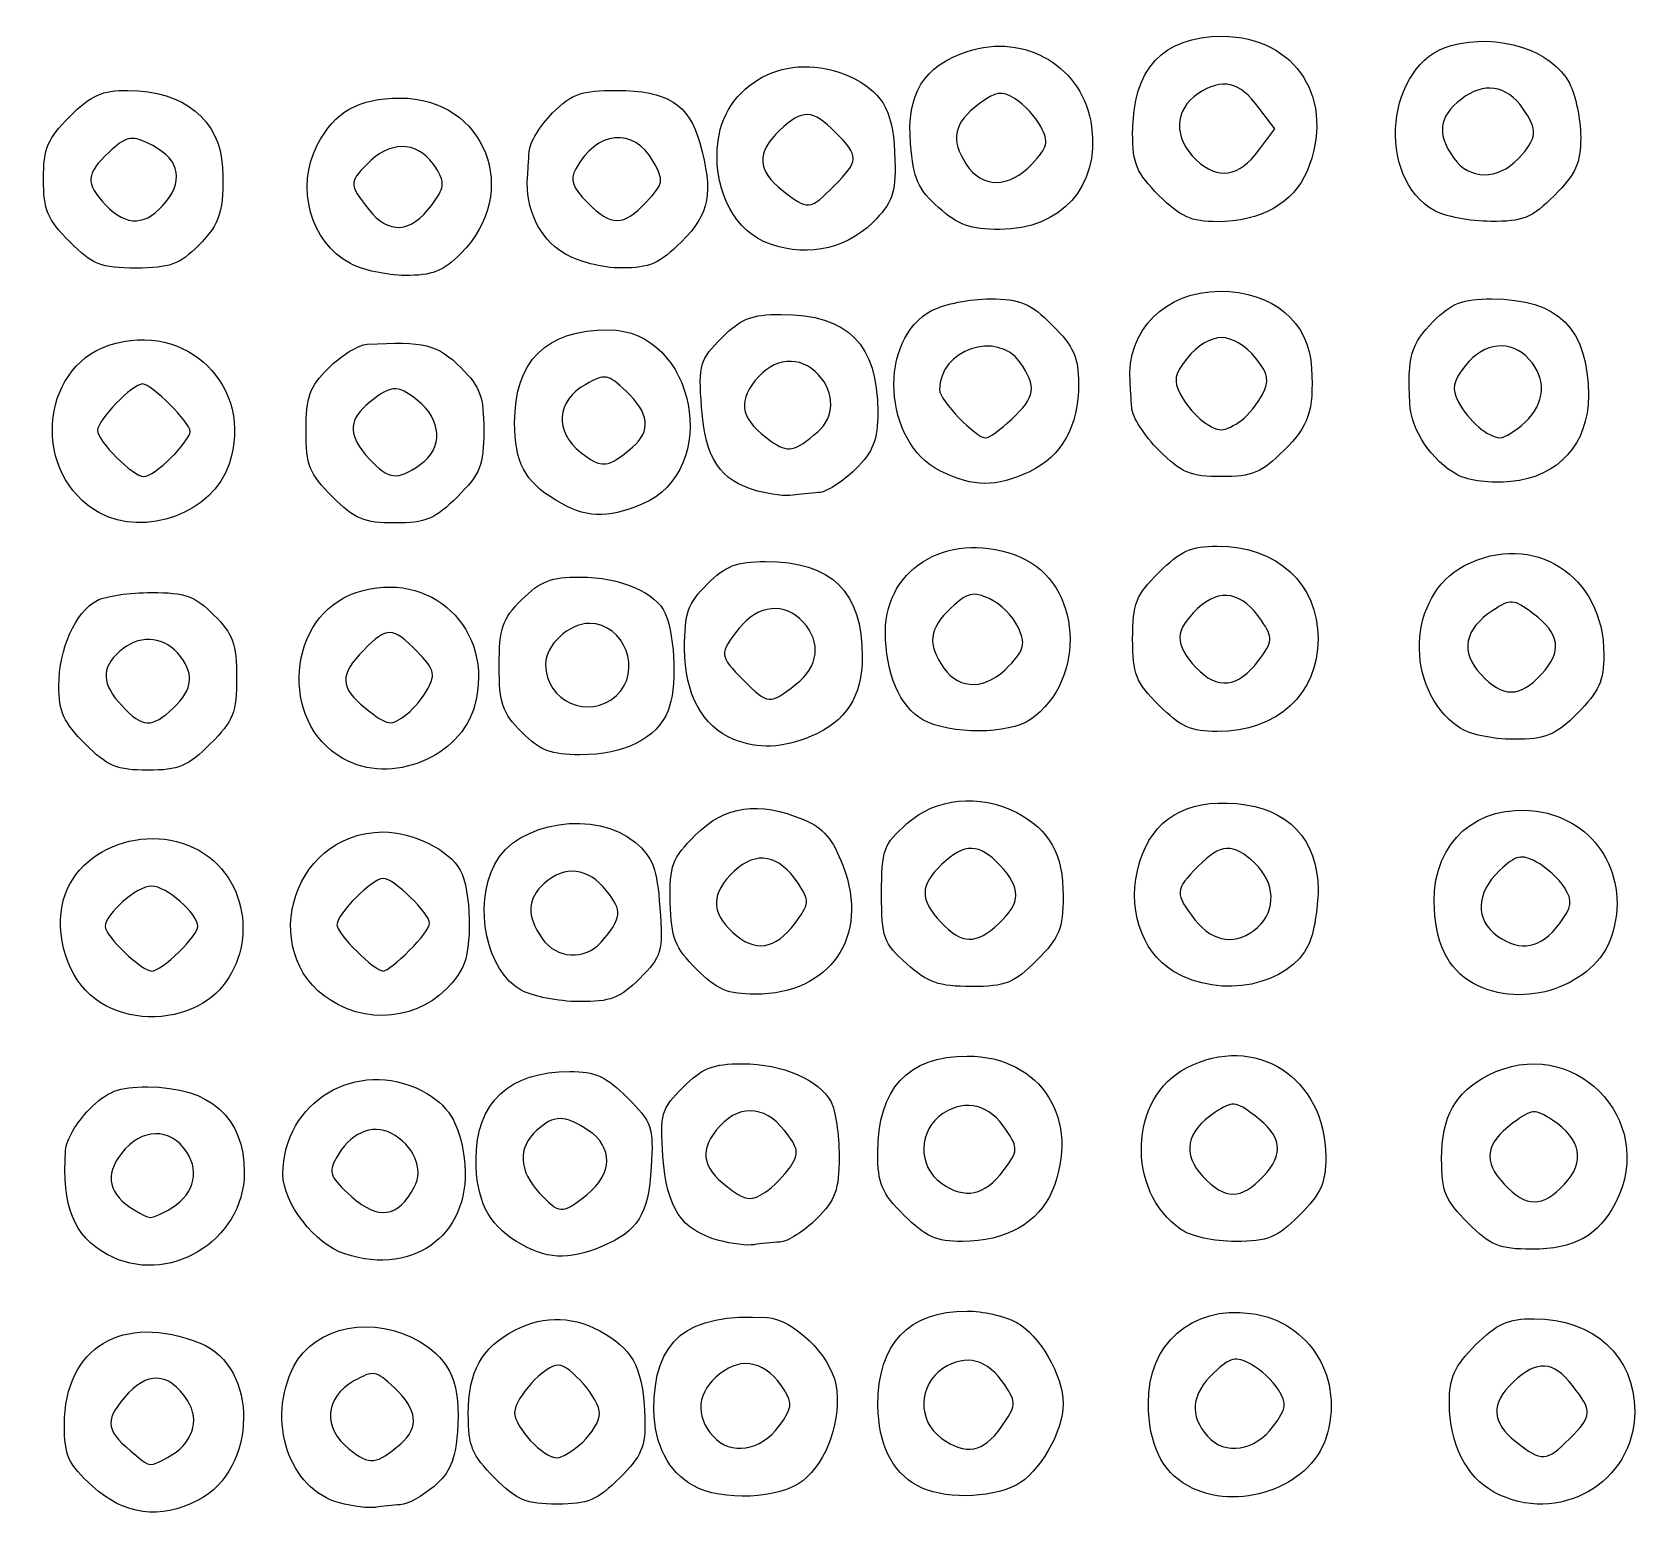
# Model space of a CAD drawing. Extents: x -1 to 2559, y 1 to 1442.
# Drawn here: x 192.9 to 470.7, y 788.1 to 1046 of the extents above; entities that cross this region are included whole.
import ezdxf

# ---------------------------------------------------------------- set-up
doc = ezdxf.new("R2010")
doc.units = 0
doc.layers.get('0').update_dxf_attribs({"linetype": 'CONTINUOUS'})
doc.layers.add('IMAGE', color=7, linetype='CONTINUOUS')

# ---------------------------------------------------------------- blocks, each defined once
blk = doc.blocks.new('wave')
at = {"layer": 'IMAGE', "color": 7}
for points in [[(-498.31, -584.28), (-495.58, -580.62), (-498.32, -576.95)], [(-449.55, -674.73), (-449.55, -674.73)], [(-497.55, -761.4), (-497.55, -761.4)], [(-445.54, -762.73), (-445.54, -762.73)]]:
    blk.add_lwpolyline(points, dxfattribs=at)
for points in [[(-498.31, -584.28), (-498.31, -584.28)], [(-453.49, -585.7), (-453.49, -585.7)], [(-537.44, -586.62), (-537.44, -586.62)], [(-571.62, -590.43), (-571.62, -590.43)], [(-686.9, -593.14), (-686.9, -593.14)], [(-641.11, -593.8), (-641.11, -593.8)], [(-604.04, -593.21), (-604.04, -593.21)], [(-553.62, -594.17), (-553.62, -594.17)], [(-515.57, -592.08), (-515.57, -592.08)], [(-467.96, -594.76), (-467.96, -594.76)], [(-703.57, -600.08), (-703.57, -600.08)], [(-583.82, -600.01), (-583.82, -600.01)], [(-618.47, -601.94), (-618.47, -601.94)], [(-655.09, -603.86), (-655.09, -603.86)], [(-574.44, -632.87), (-574.44, -632.87)], [(-540.96, -630.68), (-540.96, -630.68)], [(-501.32, -630.91), (-501.32, -630.91)], [(-452.35, -631.23), (-452.35, -631.23)], [(-606.44, -635.54), (-606.44, -635.54)], [(-515.57, -636.08), (-515.57, -636.08)], [(-686.04, -637.34), (-686.04, -637.34)], [(-643.07, -638.54), (-643.07, -638.54)], [(-553.28, -639.67), (-553.28, -639.67)], [(-463.97, -640.34), (-463.97, -640.34)], [(-658.24, -644.08), (-658.24, -644.08)], [(-584.88, -643.1), (-584.88, -643.1)], [(-698.52, -646.81), (-698.52, -646.81)], [(-619.69, -644.68), (-619.69, -644.68)], [(-541.45, -673.3), (-541.45, -673.3)], [(-498.37, -672.36), (-498.37, -672.36)], [(-578.28, -676.52), (-578.28, -676.52)], [(-685.69, -680.56), (-685.69, -680.56)], [(-609.21, -678.41), (-609.21, -678.41)], [(-515.57, -680.08), (-515.57, -680.08)], [(-645.32, -681.57), (-645.32, -681.57)], [(-556.3, -682.59), (-556.3, -682.59)], [(-625.54, -684.72), (-625.54, -684.72)], [(-588.92, -685.98), (-588.92, -685.98)], [(-463.81, -683.87), (-463.81, -683.87)], [(-700.9, -686.75), (-700.9, -686.75)], [(-656.42, -689.27), (-656.42, -689.27)], [(-578.37, -717.69), (-578.37, -717.69)], [(-543.19, -717.72), (-543.19, -717.72)], [(-498.54, -718.41), (-498.54, -718.41)], [(-446.45, -717.8), (-446.45, -717.8)], [(-611.85, -720.95), (-611.85, -720.95)], [(-684.71, -722.68), (-684.71, -722.68)], [(-644.95, -722.43), (-644.95, -722.43)], [(-559.08, -724.73), (-559.08, -724.73)], [(-595.39, -725.6), (-595.39, -725.6)], [(-513.03, -726.01), (-513.03, -726.01)], [(-625.63, -729.26), (-625.63, -729.26)], [(-461.29, -728.09), (-461.29, -728.09)], [(-698.3, -731.38), (-698.3, -731.38)], [(-657.17, -731.79), (-657.17, -731.79)], [(-579.18, -759.73), (-579.18, -759.73)], [(-542.37, -760.36), (-542.37, -760.36)], [(-644.09, -763.25), (-644.09, -763.25)], [(-614.28, -764.52), (-614.28, -764.52)], [(-686.71, -767.25), (-686.71, -767.25)], [(-559.57, -768.08), (-559.57, -768.08)], [(-462.24, -769.42), (-462.24, -769.42)], [(-511.81, -770.53), (-511.81, -770.53)], [(-697.11, -774.85), (-697.11, -774.85)], [(-656.08, -774.78), (-656.08, -774.78)], [(-626.47, -772.61), (-626.47, -772.61)], [(-591.55, -772.43), (-591.55, -772.43)], [(-581.11, -804.46), (-581.11, -804.46)], [(-542.8, -804.66), (-542.8, -804.66)], [(-495.78, -804.46), (-495.78, -804.46)], [(-646.44, -807.54), (-646.44, -807.54)], [(-615.02, -807.23), (-615.02, -807.23)], [(-444.71, -806.68), (-444.71, -806.68)], [(-686.71, -809.92), (-686.71, -809.92)], [(-630.24, -813.42), (-630.24, -813.42)], [(-699.65, -814.85), (-699.65, -814.85)], [(-595.96, -814.76), (-595.96, -814.76)], [(-557.29, -814.76), (-557.29, -814.76)], [(-510.62, -814.76), (-510.62, -814.76)], [(-457.75, -815.86), (-457.75, -815.86)], [(-657.02, -817.73), (-657.02, -817.73)]]:
    blk.add_lwpolyline(points, close=True, dxfattribs=at)
for points in [[(-548.66, -567.25), (-538.57, -563.91), (-528.56, -569.97), (-527.18, -580.25)], [(-591.66, -582.66), (-590.22, -571.97), (-578.42, -566.61), (-568.08, -571.96)], [(-520.1, -581.35), (-520.1, -570.25), (-514.9, -564.62), (-504.64, -564.62)], [(-504.64, -564.62), (-491.88, -564.62), (-484.9, -575.71), (-490, -587.9)], [(-467.96, -594.76), (-478.29, -589.03), (-476.35, -569.23), (-465.15, -566.2)], [(-465.15, -566.2), (-457.04, -564), (-447.68, -566.99), (-444.71, -572.74)], [(-558.44, -583.17), (-559.15, -574.54), (-556.19, -569.73), (-548.66, -567.25)], [(-568.08, -571.96), (-562.96, -574.61), (-561.32, -577.96), (-561.13, -586.08)], [(-498.32, -576.95), (-501.69, -572.42), (-504.59, -571.76), (-508.84, -574.54)], [(-703.57, -578.48), (-699.87, -574.78), (-698.02, -573.95), (-693.5, -573.95)], [(-693.5, -573.95), (-683.88, -573.95), (-677.59, -579.1), (-677.21, -587.28)], [(-620.21, -577.85), (-616.87, -574.51), (-615.28, -573.95), (-609.17, -573.95)], [(-609.17, -573.95), (-600.46, -573.95), (-596.68, -576.33), (-594.83, -582.99)], [(-540.37, -575.43), (-542.73, -573.95), (-543.64, -574.08), (-546.62, -576.3)], [(-508.84, -574.54), (-512.96, -577.24), (-513.09, -582.26), (-509.13, -585.95)], [(-452.73, -577.08), (-455.57, -573.03), (-459.53, -572.45), (-463.42, -575.51)], [(-444.71, -572.74), (-443.64, -574.8), (-442.77, -578.97), (-442.77, -582.02)], [(-660.78, -583.3), (-657.85, -577.64), (-653.67, -575.28), (-646.58, -575.28)], [(-646.58, -575.28), (-631.83, -575.28), (-625.47, -591.52), (-636.07, -602.12)], [(-624.27, -584.51), (-624.18, -582.99), (-622.35, -579.99), (-620.21, -577.85)], [(-571.38, -581.22), (-575.4, -577.2), (-577.06, -577.13), (-581.02, -580.85)], [(-546.62, -576.3), (-550.97, -579.54), (-551.6, -582.48), (-548.85, -586.68)], [(-535.96, -580.22), (-536.86, -578.54), (-538.84, -576.38), (-540.37, -575.43)], [(-463.42, -575.51), (-467.28, -578.54), (-467.64, -581.45), (-464.69, -585.65)], [(-453.49, -585.7), (-450.25, -582.23), (-450.13, -580.79), (-452.73, -577.08)], [(-708.1, -589.28), (-708.1, -583.93), (-707.44, -582.35), (-703.57, -578.48)], [(-602.85, -586.21), (-606.17, -580.27), (-612.69, -580.9), (-616.23, -587.52)], [(-527.18, -580.25), (-525.8, -590.55), (-532.44, -597.95), (-543.05, -597.95)], [(-537.44, -586.62), (-534.73, -583.73), (-534.53, -582.89), (-535.96, -580.22)], [(-690.2, -583), (-692.97, -581.73), (-693.96, -581.98), (-696.78, -584.63)], [(-686.9, -593.14), (-683.69, -589.07), (-684.88, -585.42), (-690.2, -583)], [(-655.09, -603.86), (-662.06, -600.08), (-664.64, -590.76), (-660.78, -583.3)], [(-640.31, -587.41), (-643.05, -582.98), (-647.67, -582.41), (-651.51, -586.02)], [(-594.83, -582.99), (-592.42, -591.65), (-593.07, -595.19), (-597.97, -600.08)], [(-583.82, -600.01), (-589.38, -597.5), (-592.67, -590.23), (-591.66, -582.66)], [(-581.02, -580.85), (-585.05, -584.64), (-584.92, -587.78), (-580.59, -591.19)], [(-571.62, -590.43), (-567.29, -586.11), (-567.27, -585.33), (-571.38, -581.22)], [(-553.62, -594.17), (-557.16, -591.02), (-557.94, -589.21), (-558.44, -583.17)], [(-515.57, -592.08), (-519.43, -588.23), (-520.1, -586.62), (-520.1, -581.35)], [(-442.77, -582.02), (-442.77, -586.53), (-443.6, -588.38), (-447.3, -592.08)], [(-696.78, -584.63), (-700.81, -588.41), (-700.91, -589.91), (-697.38, -593.7)], [(-651.51, -586.02), (-655.47, -589.74), (-655.49, -590.01), (-651.95, -594.51)], [(-624.55, -588.95), (-624.49, -588.03), (-624.36, -586.04), (-624.27, -584.51)], [(-604.04, -593.21), (-601.04, -590.02), (-600.96, -589.58), (-602.85, -586.21)], [(-561.13, -586.08), (-561, -591.85), (-561.53, -593.33), (-565, -596.79)], [(-509.13, -585.95), (-505.34, -589.48), (-501.77, -588.93), (-498.31, -584.28)], [(-464.69, -585.65), (-462.04, -589.44), (-456.99, -589.46), (-453.49, -585.7)], [(-677.21, -587.28), (-676.88, -594.63), (-677.6, -596.98), (-681.33, -600.72)], [(-641.11, -593.8), (-638.86, -590.77), (-638.76, -589.93), (-640.31, -587.41)], [(-618.47, -601.94), (-622.52, -599.47), (-624.93, -594.32), (-624.55, -588.95)], [(-616.23, -587.52), (-617.25, -589.43), (-616.81, -590.7), (-614.22, -593.29)], [(-548.85, -586.68), (-546.08, -590.9), (-541.44, -590.88), (-537.44, -586.62)], [(-490, -587.9), (-492.29, -593.39), (-498.03, -596.62), (-505.5, -596.62)], [(-703.57, -600.08), (-707.44, -596.21), (-708.1, -594.63), (-708.1, -589.28)], [(-580.59, -591.19), (-576.14, -594.69), (-575.85, -594.67), (-571.62, -590.43)], [(-697.38, -593.7), (-693.78, -597.57), (-690.23, -597.38), (-686.9, -593.14)], [(-651.95, -594.51), (-648.52, -598.87), (-644.7, -598.62), (-641.11, -593.8)], [(-614.22, -593.29), (-610.02, -597.49), (-608.04, -597.47), (-604.04, -593.21)], [(-543.05, -597.95), (-548.13, -597.95), (-550.23, -597.2), (-553.62, -594.17)], [(-505.5, -596.62), (-510.02, -596.62), (-511.87, -595.78), (-515.57, -592.08)], [(-447.3, -592.08), (-451.23, -596.01), (-452.7, -596.61), (-458.3, -596.57)], [(-565, -596.79), (-569.84, -601.63), (-577.36, -602.92), (-583.82, -600.01)], [(-458.3, -596.57), (-461.86, -596.54), (-466.2, -595.73), (-467.96, -594.76)], [(-692.13, -604.62), (-698.21, -604.62), (-699.58, -604.07), (-703.57, -600.08)], [(-597.97, -600.08), (-601.74, -603.85), (-603.48, -604.61), (-608.3, -604.61)], [(-681.33, -600.72), (-684.64, -604.02), (-686.28, -604.62), (-692.13, -604.62)], [(-636.07, -602.12), (-639.13, -605.18), (-641.05, -605.94), (-645.67, -605.9)], [(-608.3, -604.61), (-611.75, -604.61), (-615.88, -603.52), (-618.47, -601.94)], [(-645.67, -605.9), (-648.84, -605.87), (-653.08, -604.95), (-655.09, -603.86)], [(-554.69, -611.91), (-552.61, -610.83), (-548.11, -609.95), (-544.7, -609.95)], [(-544.7, -609.95), (-539.43, -609.95), (-537.83, -610.63), (-533.97, -614.48)], [(-520.55, -624.28), (-521.18, -615.38), (-514.5, -608.63), (-505.04, -608.62)], [(-505.04, -608.62), (-495.88, -608.61), (-489.58, -613.92), (-489.21, -621.95)], [(-468.21, -613.85), (-465.02, -610.66), (-463.18, -609.95), (-458.14, -609.95)], [(-458.14, -609.95), (-446.61, -609.95), (-441.44, -615.12), (-441.44, -626.66)], [(-696.79, -617.95), (-683.39, -613.53), (-671.65, -625.13), (-676.05, -638.44)], [(-591.03, -616.67), (-587.68, -613.32), (-585.9, -612.62), (-580.81, -612.62)], [(-580.81, -612.62), (-569.23, -612.62), (-564.1, -617.78), (-564.1, -629.45)], [(-553.28, -639.67), (-563.25, -634.75), (-564.17, -616.81), (-554.69, -611.91)], [(-472.27, -627.95), (-472.69, -619.95), (-472.03, -617.67), (-468.21, -613.85)], [(-626.77, -631.3), (-626.77, -620.66), (-621.34, -615.28), (-610.6, -615.28)], [(-610.6, -615.28), (-595.53, -615.28), (-590.87, -639.56), (-604.82, -645.39)], [(-594.51, -628.62), (-595.04, -621.25), (-594.81, -620.45), (-591.03, -616.67)], [(-539.51, -620.91), (-543.45, -615.3), (-553.44, -618.69), (-553.44, -625.64)], [(-533.97, -614.48), (-530.27, -618.18), (-529.44, -620.03), (-529.44, -624.55)], [(-504.77, -616.62), (-506.57, -616.62), (-509.08, -618.1), (-510.64, -620.09)], [(-498.9, -620.09), (-500.46, -618.1), (-502.97, -616.62), (-504.77, -616.62)], [(-698.52, -646.81), (-710.05, -640.41), (-708.94, -621.97), (-696.79, -617.95)], [(-658.87, -621.85), (-656.73, -619.7), (-653.73, -617.87), (-652.21, -617.78)], [(-652.21, -617.78), (-642.43, -617.19), (-640.06, -617.79), (-636, -621.85)], [(-451.64, -620.39), (-454.78, -616.92), (-459.45, -617.36), (-462.64, -621.42)], [(-662.77, -632.65), (-662.77, -626.8), (-662.18, -625.15), (-658.87, -621.85)], [(-636, -621.85), (-632.7, -625.15), (-632.1, -626.8), (-632.1, -632.65)], [(-574.31, -623.05), (-577.44, -619.59), (-582.12, -620.03), (-585.31, -624.09)], [(-540.96, -630.68), (-536.9, -626.91), (-536.62, -625.04), (-539.51, -620.91)], [(-510.64, -620.09), (-512.89, -622.95), (-513.11, -624.08), (-511.86, -626.42)], [(-497.68, -626.42), (-496.43, -624.08), (-496.65, -622.95), (-498.9, -620.09)], [(-489.21, -621.95), (-488.87, -629.45), (-489.64, -631.76), (-493.97, -636.08)], [(-462.64, -621.42), (-464.89, -624.28), (-465.11, -625.41), (-463.86, -627.76)], [(-452.35, -631.23), (-448.88, -627.99), (-448.6, -623.75), (-451.64, -620.39)], [(-691.01, -624.62), (-692.72, -624.62), (-698.77, -630.86), (-698.77, -632.62)], [(-682.77, -632.86), (-682.77, -631.28), (-689.44, -624.62), (-691.01, -624.62)], [(-643.59, -627.4), (-647.12, -624.62), (-648.22, -624.74), (-652.44, -628.36)], [(-614.51, -624.69), (-619.57, -627.52), (-619.95, -632.83), (-615.35, -636.44)], [(-607.51, -625.88), (-610.7, -622.89), (-611.14, -622.81), (-614.51, -624.69)], [(-585.31, -624.09), (-588.37, -627.98), (-587.57, -630.97), (-582.54, -634.49)], [(-574.44, -632.87), (-571.5, -630.35), (-571.45, -626.22), (-574.31, -623.05)], [(-529.44, -624.55), (-529.44, -631.93), (-532.33, -637.12), (-537.91, -639.77)], [(-520.27, -628.75), (-520.36, -627.21), (-520.49, -625.2), (-520.55, -624.28)], [(-643.07, -638.54), (-639.06, -635.73), (-639.29, -630.78), (-643.59, -627.4)], [(-606.44, -635.54), (-603.18, -632.74), (-603.53, -629.62), (-607.51, -625.88)], [(-553.44, -625.64), (-553.44, -627.44), (-547.16, -633.95), (-545.44, -633.95)], [(-511.86, -626.42), (-510.15, -629.63), (-506.78, -632.53), (-504.77, -632.53)], [(-501.32, -630.91), (-500.16, -630.01), (-498.52, -628), (-497.68, -626.42)], [(-463.86, -627.76), (-462.14, -630.98), (-458.8, -633.84), (-456.69, -633.91)], [(-441.44, -626.66), (-441.44, -634.98), (-446.56, -640.65), (-454.81, -641.47)], [(-652.44, -628.36), (-655.55, -631.03), (-655.38, -633.8), (-651.87, -637.53)], [(-584.88, -643.1), (-591.33, -641.36), (-593.87, -637.54), (-594.51, -628.62)], [(-564.1, -629.45), (-564.1, -634.35), (-564.84, -636.22), (-568, -639.39)], [(-515.57, -636.08), (-518.06, -633.59), (-520.18, -630.29), (-520.27, -628.75)], [(-463.97, -640.34), (-468.5, -637.91), (-472.03, -632.64), (-472.27, -627.95)], [(-698.77, -632.62), (-698.77, -634.5), (-692.66, -640.62), (-690.77, -640.62)], [(-686.04, -637.34), (-684.24, -635.54), (-682.77, -633.52), (-682.77, -632.86)], [(-658.24, -644.08), (-662.22, -640.09), (-662.77, -638.72), (-662.77, -632.65)], [(-632.1, -632.65), (-632.1, -638.72), (-632.65, -640.09), (-636.64, -644.08)], [(-619.69, -644.68), (-625.07, -641.4), (-626.77, -638.19), (-626.77, -631.3)], [(-582.54, -634.49), (-579.59, -636.56), (-578.47, -636.34), (-574.44, -632.87)], [(-545.44, -633.95), (-544.92, -633.95), (-542.91, -632.48), (-540.96, -630.68)], [(-504.77, -632.53), (-504.04, -632.53), (-502.48, -631.8), (-501.32, -630.91)], [(-456.69, -633.91), (-455.91, -633.93), (-453.96, -632.73), (-452.35, -631.23)], [(-615.35, -636.44), (-611.75, -639.28), (-610.66, -639.17), (-606.44, -635.54)], [(-504.77, -640.62), (-510.12, -640.62), (-511.7, -639.95), (-515.57, -636.08)], [(-493.97, -636.08), (-497.84, -639.95), (-499.42, -640.62), (-504.77, -640.62)], [(-676.05, -638.44), (-678.82, -646.86), (-690.56, -651.23), (-698.52, -646.81)], [(-690.77, -640.62), (-689.97, -640.62), (-687.84, -639.14), (-686.04, -637.34)], [(-651.87, -637.53), (-648.46, -641.17), (-647.05, -641.33), (-643.07, -638.54)], [(-568, -639.39), (-570.14, -641.53), (-572.99, -643.33), (-574.33, -643.38)], [(-537.91, -639.77), (-543.69, -642.51), (-547.56, -642.48), (-553.28, -639.67)], [(-454.81, -641.47), (-458.27, -641.81), (-462.12, -641.34), (-463.97, -640.34)], [(-647.44, -648.62), (-652.79, -648.62), (-654.37, -647.95), (-658.24, -644.08)], [(-636.64, -644.08), (-640.51, -647.95), (-642.09, -648.62), (-647.44, -648.62)], [(-578.77, -643.84), (-579.87, -644.04), (-582.62, -643.7), (-584.88, -643.1)], [(-574.33, -643.38), (-575.67, -643.44), (-577.67, -643.65), (-578.77, -643.84)], [(-604.82, -645.39), (-610.93, -647.94), (-614.63, -647.77), (-619.69, -644.68)], [(-562.77, -667.38), (-562.77, -656.02), (-551.19, -649.62), (-539.48, -654.51)], [(-462.81, -655.97), (-450.98, -649.85), (-438.77, -657.67), (-438.77, -671.35)], [(-515.57, -657.15), (-511.87, -653.45), (-510.02, -652.62), (-505.5, -652.62)], [(-505.5, -652.62), (-495.16, -652.62), (-488.1, -659.1), (-488.1, -668.62)], [(-593.54, -659.18), (-590.35, -656), (-588.51, -655.28), (-583.47, -655.28)], [(-583.47, -655.28), (-572.04, -655.28), (-566.77, -660.46), (-566.77, -671.72)], [(-539.48, -654.51), (-528.92, -658.92), (-527.87, -675.63), (-537.73, -682.53)], [(-654.12, -660.62), (-641.29, -656.39), (-630.19, -666.91), (-633.64, -680.02)], [(-625.54, -661.85), (-622.35, -658.66), (-620.51, -657.95), (-615.47, -657.95)], [(-615.47, -657.95), (-608.56, -657.95), (-602.25, -660.65), (-600.78, -664.23)], [(-520.1, -668.62), (-520.1, -662.51), (-519.56, -661.14), (-515.57, -657.15)], [(-463.81, -683.87), (-473.31, -677.22), (-472.73, -661.1), (-462.81, -655.97)], [(-698.84, -661.99), (-697.43, -661.23), (-693.19, -660.62), (-689.42, -660.62)], [(-689.42, -660.62), (-683.62, -660.62), (-681.96, -661.22), (-678.67, -664.51)], [(-656.42, -689.27), (-667.54, -683.01), (-666.06, -664.56), (-654.12, -660.62)], [(-597.44, -670.33), (-597.44, -664.09), (-596.89, -662.53), (-593.54, -659.18)], [(-544.76, -661.71), (-547.66, -660.39), (-548.59, -660.61), (-551.45, -663.29)], [(-497.86, -665.46), (-501.1, -660.52), (-505.04, -659.78), (-508.88, -663.39)], [(-705.44, -676.68), (-705.44, -670.35), (-702.58, -663.99), (-698.84, -661.99)], [(-629.44, -673.28), (-629.44, -666.73), (-628.93, -665.24), (-625.54, -661.85)], [(-576.98, -665.72), (-580.12, -662.24), (-584.78, -662.7), (-588.01, -666.8)], [(-551.45, -663.29), (-555.29, -666.9), (-555.6, -669.5), (-552.69, -673.65)], [(-539.86, -666.61), (-540.71, -664.76), (-542.91, -662.55), (-544.76, -661.71)], [(-508.88, -663.39), (-512.88, -667.14), (-512.94, -669.55), (-509.15, -673.59)], [(-457.93, -663.71), (-462.86, -666.94), (-463.6, -670.89), (-460, -674.73)], [(-451.03, -664.22), (-454.39, -661.71), (-454.82, -661.68), (-457.93, -663.71)], [(-678.67, -664.51), (-675.36, -667.82), (-674.77, -669.46), (-674.77, -675.31)], [(-643.65, -670.76), (-647.94, -666.47), (-648.73, -666.45), (-652.83, -670.56)], [(-613.87, -665.95), (-617.44, -665.95), (-621.44, -669.7), (-621.44, -673.05)], [(-609.21, -678.41), (-604.65, -674.28), (-607.76, -665.95), (-613.87, -665.95)], [(-600.78, -664.23), (-598.99, -668.59), (-598.74, -677.23), (-600.29, -681.01)], [(-578.28, -676.52), (-574.27, -673.36), (-573.77, -669.26), (-576.98, -665.72)], [(-541.45, -673.3), (-538.76, -670.43), (-538.54, -669.51), (-539.86, -666.61)], [(-498.37, -672.36), (-495.86, -668.99), (-495.83, -668.56), (-497.86, -665.46)], [(-449.55, -674.73), (-445.86, -670.81), (-446.29, -667.75), (-451.03, -664.22)], [(-684.98, -671.05), (-687.72, -668.02), (-691.8, -667.93), (-695, -670.82)], [(-588.01, -666.8), (-591.51, -671.25), (-591.49, -671.54), (-587.25, -675.77)], [(-556.3, -682.59), (-560.27, -680.43), (-562.77, -674.56), (-562.77, -667.38)], [(-515.57, -680.08), (-519.56, -676.09), (-520.1, -674.72), (-520.1, -668.62)], [(-488.1, -668.62), (-488.1, -678.13), (-495.16, -684.62), (-505.5, -684.62)], [(-695, -670.82), (-698.21, -673.73), (-698.08, -676.43), (-694.54, -680.2)], [(-685.69, -680.56), (-682.2, -677.32), (-681.98, -674.36), (-684.98, -671.05)], [(-652.83, -670.56), (-657.02, -674.74), (-656.96, -677.08), (-652.59, -680.52)], [(-641.69, -677.1), (-640.4, -674.68), (-640.7, -673.72), (-643.65, -670.76)], [(-588.92, -685.98), (-594.37, -683.77), (-597.44, -678.15), (-597.44, -670.33)], [(-566.77, -671.72), (-566.77, -678.52), (-569.6, -682.93), (-575.57, -685.42)], [(-438.77, -671.35), (-438.77, -675.86), (-439.6, -677.72), (-443.3, -681.42)], [(-625.54, -684.72), (-628.93, -681.33), (-629.44, -679.84), (-629.44, -673.28)], [(-621.44, -673.05), (-621.44, -679.44), (-613.97, -682.71), (-609.21, -678.41)], [(-552.69, -673.65), (-549.96, -677.56), (-545.31, -677.41), (-541.45, -673.3)], [(-509.15, -673.59), (-505.5, -677.47), (-501.86, -677.06), (-498.37, -672.36)], [(-460, -674.73), (-456.17, -678.8), (-453.37, -678.8), (-449.55, -674.73)], [(-700.9, -686.75), (-704.6, -683.05), (-705.44, -681.2), (-705.44, -676.68)], [(-674.77, -675.31), (-674.77, -681.39), (-675.32, -682.76), (-679.3, -686.75)], [(-645.32, -681.57), (-644.16, -680.68), (-642.52, -678.67), (-641.69, -677.1)], [(-587.25, -675.77), (-583.02, -680), (-582.74, -680.02), (-578.28, -676.52)], [(-694.54, -680.2), (-690.98, -683.99), (-689.43, -684.05), (-685.69, -680.56)], [(-633.64, -680.02), (-636.02, -689.08), (-648.07, -693.97), (-656.42, -689.27)], [(-652.59, -680.52), (-648.54, -683.71), (-648.17, -683.76), (-645.32, -681.57)], [(-505.5, -684.62), (-510.02, -684.62), (-511.87, -683.78), (-515.57, -680.08)], [(-600.29, -681.01), (-602.27, -685.86), (-607.78, -688.62), (-615.47, -688.62)], [(-537.73, -682.53), (-541.43, -685.13), (-551.57, -685.16), (-556.3, -682.59)], [(-443.3, -681.42), (-447.22, -685.33), (-448.72, -685.95), (-454.34, -685.95)], [(-615.47, -688.62), (-620.51, -688.62), (-622.35, -687.9), (-625.54, -684.72)], [(-575.57, -685.42), (-580.54, -687.5), (-584.72, -687.67), (-588.92, -685.98)], [(-454.34, -685.95), (-458.08, -685.95), (-462.11, -685.06), (-463.81, -683.87)], [(-690.1, -691.28), (-695.45, -691.28), (-697.03, -690.62), (-700.9, -686.75)], [(-679.3, -686.75), (-683.17, -690.62), (-684.75, -691.28), (-690.1, -691.28)], [(-595.55, -702.46), (-590.46, -697.38), (-584.69, -696.56), (-576.89, -699.81)], [(-559.08, -700.51), (-554.07, -696.03), (-546.56, -695.28), (-540.12, -698.61)], [(-518.91, -707.22), (-516.67, -699.74), (-510.98, -696.28), (-502.18, -697.04)], [(-502.18, -697.04), (-493.26, -697.81), (-488.1, -703.26), (-488.1, -711.91)], [(-468.06, -713.91), (-468.14, -703.65), (-460.59, -697), (-450.4, -698.36)], [(-704.86, -714.61), (-702.82, -703.75), (-687.36, -699.22), (-678.71, -706.95)], [(-630.2, -707.48), (-626.39, -700.11), (-612.63, -697.99), (-605.94, -703.75)], [(-576.89, -699.81), (-573.48, -701.24), (-571.87, -703.14), (-570.07, -707.86)], [(-540.12, -698.61), (-534.4, -701.57), (-532.1, -705.7), (-532.1, -713.05)], [(-450.4, -698.36), (-440.07, -699.75), (-434.07, -709.75), (-437.44, -719.97)], [(-657.17, -731.79), (-671.67, -724.41), (-665.85, -701.95), (-649.44, -701.95)], [(-649.44, -701.95), (-644.37, -701.95), (-637.98, -705.11), (-636.16, -708.51)], [(-599.9, -714.11), (-600.05, -707.68), (-599.62, -706.53), (-595.55, -702.46)], [(-563.44, -712.62), (-563.44, -705.02), (-563.11, -704.1), (-559.08, -700.51)], [(-605.94, -703.75), (-602.89, -706.37), (-602.21, -708.2), (-601.71, -715.03)], [(-577.86, -710.79), (-581.1, -705.86), (-585.04, -705.12), (-588.88, -708.72)], [(-543, -707.7), (-546.62, -703.85), (-549.07, -703.81), (-553.02, -707.51)], [(-499.02, -707.33), (-502.82, -703.79), (-504.85, -703.91), (-508.83, -707.89)], [(-678.71, -706.95), (-670.95, -713.89), (-672.38, -727.27), (-681.39, -731.93)], [(-625.63, -729.26), (-631.6, -726.02), (-633.97, -714.75), (-630.2, -707.48)], [(-610.89, -712.11), (-614.03, -708.11), (-618.13, -707.62), (-621.67, -710.82)], [(-570.07, -707.86), (-565.44, -719.97), (-572.28, -729.93), (-585.24, -729.94)], [(-553.02, -707.51), (-556.86, -711.13), (-556.91, -713.59), (-553.2, -717.53)], [(-543.19, -717.72), (-539.34, -714.1), (-539.3, -711.65), (-543, -707.7)], [(-513.03, -726.01), (-518.77, -722.51), (-521.18, -714.81), (-518.91, -707.22)], [(-508.83, -707.89), (-512.81, -711.87), (-512.85, -712.64), (-509.34, -717.1)], [(-498.54, -718.41), (-495.26, -715.44), (-495.47, -710.65), (-499.02, -707.33)], [(-450.38, -707.14), (-453.04, -705.71), (-453.89, -705.91), (-456.77, -708.62)], [(-445.58, -711.54), (-446.53, -710.02), (-448.69, -708.04), (-450.38, -707.14)], [(-649.44, -709.95), (-651.33, -709.95), (-657.44, -716.06), (-657.44, -717.95)], [(-641.44, -717.71), (-641.44, -716), (-647.68, -709.95), (-649.44, -709.95)], [(-636.16, -708.51), (-634.29, -712.01), (-634.06, -722.13), (-635.77, -725.34)], [(-621.67, -710.82), (-624.65, -713.52), (-624.76, -716.42), (-622.03, -720.32)], [(-588.88, -708.72), (-592.89, -712.49), (-592.97, -715.7), (-589.13, -719.28)], [(-578.37, -717.69), (-575.86, -714.33), (-575.83, -713.89), (-577.86, -710.79)], [(-456.77, -708.62), (-460.91, -712.51), (-461.04, -717.13), (-457.1, -719.91)], [(-689.44, -711.28), (-691.97, -711.28), (-697.44, -716.05), (-697.44, -718.26)], [(-681.44, -718.26), (-681.44, -716.05), (-686.9, -711.28), (-689.44, -711.28)], [(-611.85, -720.95), (-608.23, -716.74), (-608.11, -715.64), (-610.89, -712.11)], [(-559.08, -724.73), (-563.11, -721.13), (-563.44, -720.21), (-563.44, -712.62)], [(-532.1, -713.05), (-532.1, -718.66), (-532.72, -720.17), (-536.64, -724.08)], [(-488.1, -711.91), (-488.1, -715.16), (-488.82, -719.4), (-489.7, -721.32)], [(-461.29, -728.09), (-465.77, -725.6), (-468, -720.94), (-468.06, -713.91)], [(-446.45, -717.8), (-444.23, -714.82), (-444.11, -713.91), (-445.58, -711.54)], [(-698.3, -731.38), (-703.26, -728.36), (-706.08, -721.14), (-704.86, -714.61)], [(-601.71, -715.03), (-601.16, -722.69), (-601.37, -723.42), (-605.18, -727.23)], [(-595.39, -725.6), (-599.15, -721.83), (-599.76, -720.28), (-599.9, -714.11)], [(-697.44, -718.26), (-697.44, -719.91), (-691.15, -725.95), (-689.44, -725.95)], [(-684.71, -722.68), (-682.91, -720.88), (-681.44, -718.89), (-681.44, -718.26)], [(-657.44, -717.95), (-657.44, -719.52), (-651, -725.95), (-649.42, -725.95)], [(-644.95, -722.43), (-643.02, -720.5), (-641.44, -718.37), (-641.44, -717.71)], [(-589.13, -719.28), (-585.36, -722.8), (-581.77, -722.26), (-578.37, -717.69)], [(-553.2, -717.53), (-549.59, -721.38), (-547.13, -721.42), (-543.19, -717.72)], [(-509.34, -717.1), (-506.18, -721.12), (-502.08, -721.61), (-498.54, -718.41)], [(-457.1, -719.91), (-453.11, -722.73), (-449.6, -722.03), (-446.45, -717.8)], [(-622.03, -720.32), (-619.54, -723.87), (-614.62, -724.17), (-611.85, -720.95)], [(-489.7, -721.32), (-492.96, -728.48), (-505, -730.9), (-513.03, -726.01)], [(-437.44, -719.97), (-440.27, -728.53), (-452.79, -732.8), (-461.29, -728.09)], [(-689.44, -725.95), (-688.64, -725.95), (-686.51, -724.48), (-684.71, -722.68)], [(-649.42, -725.95), (-648.9, -725.95), (-646.89, -724.37), (-644.95, -722.43)], [(-547.95, -728.62), (-553.56, -728.62), (-555.48, -727.94), (-559.08, -724.73)], [(-536.64, -724.08), (-540.6, -728.05), (-542.02, -728.62), (-547.95, -728.62)], [(-635.77, -725.34), (-639.84, -732.94), (-649.31, -735.79), (-657.17, -731.79)], [(-605.18, -727.23), (-608.6, -730.65), (-610.24, -731.27), (-615.67, -731.23)], [(-585.24, -729.94), (-590.01, -729.95), (-591.81, -729.18), (-595.39, -725.6)], [(-615.67, -731.23), (-619.21, -731.2), (-623.69, -730.31), (-625.63, -729.26)], [(-681.39, -731.93), (-686.7, -734.67), (-693.25, -734.46), (-698.3, -731.38)], [(-510.81, -742.64), (-498.98, -736.52), (-486.77, -744.33), (-486.77, -758.02)], [(-458.76, -743.94), (-444.31, -736.47), (-429.29, -751.49), (-436.76, -765.93)], [(-666.77, -761.04), (-666.77, -748.5), (-653.97, -740.82), (-642.74, -746.63)], [(-564.1, -757.35), (-564.1, -746.25), (-558.9, -740.62), (-548.64, -740.62)], [(-548.64, -740.62), (-535.88, -740.62), (-528.9, -751.71), (-534, -763.9)], [(-633.44, -758.46), (-633.44, -748.66), (-627.7, -743.28), (-617.24, -743.28)], [(-617.24, -743.28), (-612.87, -743.28), (-610.97, -744.15), (-607.3, -747.82)], [(-597.7, -746), (-594.35, -742.66), (-592.57, -741.95), (-587.47, -741.95)], [(-587.47, -741.95), (-580.56, -741.95), (-574.21, -744.68), (-572.14, -748.54)], [(-511.81, -770.53), (-521.31, -763.88), (-520.73, -747.77), (-510.81, -742.64)], [(-466.77, -758.38), (-466.77, -751.04), (-464.47, -746.9), (-458.76, -743.94)], [(-700.21, -749.85), (-697.02, -746.66), (-695.18, -745.95), (-690.14, -745.95)], [(-690.14, -745.95), (-679.34, -745.95), (-673.44, -751.18), (-673.44, -760.74)], [(-642.74, -746.63), (-638.24, -748.96), (-636.3, -752.07), (-635.49, -758.23)], [(-601.18, -757.95), (-601.71, -750.58), (-601.48, -749.79), (-597.7, -746)], [(-704.29, -756.85), (-704.19, -755.14), (-702.35, -751.99), (-700.21, -749.85)], [(-607.3, -747.82), (-603.07, -752.05), (-602.79, -752.86), (-603.2, -759.74)], [(-580.18, -753.49), (-583.75, -748.95), (-588.43, -748.92), (-591.98, -753.43)], [(-572.14, -748.54), (-571.39, -749.95), (-570.77, -754.19), (-570.77, -757.96)], [(-541.86, -753.46), (-544.8, -748.98), (-548.82, -747.91), (-552.84, -750.54)], [(-499.03, -750.89), (-502.39, -748.38), (-502.82, -748.34), (-505.93, -750.38)], [(-447.61, -751.71), (-450.72, -749.68), (-451.15, -749.71), (-454.51, -752.22)], [(-683.37, -757.19), (-686.2, -752.88), (-691.15, -752.98), (-694.64, -757.42)], [(-648.13, -753.93), (-651.35, -752.21), (-655.33, -754.02), (-657.59, -758.23)], [(-614.06, -753.44), (-618.21, -750.72), (-619.95, -750.73), (-623, -753.49)], [(-552.84, -750.54), (-557.14, -753.36), (-557.28, -759.63), (-553.1, -762.58)], [(-505.93, -750.38), (-510.86, -753.61), (-511.6, -757.56), (-508, -761.4)], [(-497.55, -761.4), (-493.86, -757.48), (-494.29, -754.42), (-499.03, -750.89)], [(-454.51, -752.22), (-459.25, -755.75), (-459.68, -758.81), (-455.99, -762.73)], [(-445.54, -762.73), (-441.94, -758.89), (-442.68, -754.94), (-447.61, -751.71)], [(-644.09, -763.25), (-642.4, -760.1), (-644.15, -756.06), (-648.13, -753.93)], [(-623, -753.49), (-626.25, -756.43), (-626.08, -760.43), (-622.54, -764.2)], [(-614.28, -764.52), (-609.82, -761.01), (-609.73, -756.27), (-614.06, -753.44)], [(-591.98, -753.43), (-595.04, -757.32), (-594.24, -760.3), (-589.15, -763.86)], [(-579.18, -759.73), (-577.62, -757.39), (-577.76, -756.57), (-580.18, -753.49)], [(-542.37, -760.36), (-539.86, -756.99), (-539.83, -756.56), (-541.86, -753.46)], [(-697.11, -774.85), (-702.93, -771.62), (-704.89, -766.71), (-704.29, -756.85)], [(-694.64, -757.42), (-697.62, -761.2), (-696.84, -764.61), (-692.42, -767.18)], [(-686.71, -767.25), (-682.28, -764.88), (-680.96, -760.88), (-683.37, -757.19)], [(-657.59, -758.23), (-658.93, -760.74), (-658.59, -761.59), (-654.9, -764.89)], [(-635.49, -758.23), (-633.84, -770.89), (-643.71, -778.82), (-656.08, -774.78)], [(-626.47, -772.61), (-631.34, -769.64), (-633.44, -765.39), (-633.44, -758.46)], [(-591.55, -772.43), (-597.99, -770.69), (-600.53, -766.88), (-601.18, -757.95)], [(-570.77, -757.96), (-570.77, -763.76), (-571.37, -765.42), (-574.67, -768.72)], [(-559.57, -768.08), (-563.43, -764.23), (-564.1, -762.62), (-564.1, -757.35)], [(-486.77, -758.02), (-486.77, -762.53), (-487.6, -764.38), (-491.3, -768.08)], [(-462.24, -769.42), (-466.15, -765.5), (-466.77, -764), (-466.77, -758.38)], [(-673.44, -760.74), (-673.44, -772.58), (-686.83, -780.56), (-697.11, -774.85)], [(-656.08, -774.78), (-661.24, -773.1), (-666.77, -765.99), (-666.77, -761.04)], [(-603.2, -759.74), (-603.7, -768.02), (-605.47, -770.87), (-611.73, -773.49)], [(-583.6, -764.17), (-582.15, -763.21), (-580.16, -761.21), (-579.18, -759.73)], [(-553.1, -762.58), (-549.08, -765.42), (-545.59, -764.69), (-542.37, -760.36)], [(-654.9, -764.89), (-650.28, -769.01), (-646.9, -768.5), (-644.09, -763.25)], [(-589.15, -763.86), (-586.7, -765.58), (-585.8, -765.63), (-583.6, -764.17)], [(-534, -763.9), (-536.29, -769.39), (-542.03, -772.62), (-549.5, -772.62)], [(-508, -761.4), (-504.17, -765.47), (-501.37, -765.47), (-497.55, -761.4)], [(-455.99, -762.73), (-452.17, -766.8), (-449.37, -766.8), (-445.54, -762.73)], [(-622.54, -764.2), (-619, -767.96), (-618.68, -767.98), (-614.28, -764.52)], [(-436.76, -765.93), (-439.72, -771.65), (-443.86, -773.95), (-451.2, -773.95)], [(-692.42, -767.18), (-689.51, -768.88), (-689.75, -768.88), (-686.71, -767.25)], [(-574.67, -768.72), (-576.81, -770.86), (-579.66, -772.66), (-581, -772.72)], [(-549.5, -772.62), (-554.02, -772.62), (-555.87, -771.78), (-559.57, -768.08)], [(-491.3, -768.08), (-495.22, -772), (-496.72, -772.62), (-502.34, -772.62)], [(-451.2, -773.95), (-456.82, -773.95), (-458.32, -773.33), (-462.24, -769.42)], [(-502.34, -772.62), (-506.08, -772.62), (-510.11, -771.73), (-511.81, -770.53)], [(-611.73, -773.49), (-617.63, -775.95), (-621.35, -775.73), (-626.47, -772.61)], [(-585.44, -773.18), (-586.54, -773.37), (-589.29, -773.04), (-591.55, -772.43)], [(-581, -772.72), (-582.34, -772.77), (-584.34, -772.98), (-585.44, -773.18)], [(-704.48, -804.24), (-704.48, -790.89), (-694.41, -784.84), (-681.04, -790.17)], [(-664.87, -794.14), (-661.27, -787.18), (-650.89, -785.19), (-643.07, -789.95)], [(-626.76, -787.94), (-621.5, -785.22), (-616.27, -785.45), (-611.07, -788.62)], [(-602.72, -801.7), (-602.84, -789.64), (-597, -784.87), (-583.21, -785.76)], [(-583.21, -785.76), (-578.65, -786.06), (-572.3, -792.23), (-571.35, -797.28)], [(-564.06, -800.88), (-564.14, -790.3), (-558.76, -784.62), (-548.64, -784.62)], [(-548.64, -784.62), (-546.07, -784.62), (-542.28, -785.49), (-540.22, -786.56)], [(-517.39, -800.58), (-517.47, -790.31), (-509.92, -783.66), (-499.74, -785.03)], [(-499.74, -785.03), (-489.4, -786.42), (-483.4, -796.41), (-486.78, -806.63)], [(-460.9, -790.48), (-457.2, -786.78), (-455.35, -785.95), (-450.84, -785.95)], [(-450.84, -785.95), (-440.49, -785.95), (-433.44, -792.43), (-433.44, -801.95)], [(-634.77, -802.38), (-634.77, -795.04), (-632.47, -790.9), (-626.76, -787.94)], [(-611.07, -788.62), (-606.08, -791.67), (-604.58, -794.87), (-604.31, -803.09)], [(-540.22, -786.56), (-536.22, -788.62), (-532.1, -795.76), (-532.1, -800.62)], [(-681.04, -790.17), (-670.9, -794.21), (-671.13, -811.95), (-681.39, -817.26)], [(-643.07, -789.95), (-637.73, -793.21), (-636.03, -797.33), (-636.65, -805.54)], [(-465.44, -800.55), (-465.44, -796.03), (-464.6, -794.18), (-460.9, -790.48)], [(-657.02, -817.73), (-665.73, -815.38), (-669.69, -803.47), (-664.87, -794.14)], [(-619.25, -793.95), (-621.55, -793.95), (-626.77, -799.62), (-626.77, -802.13)], [(-612.1, -802.32), (-612.1, -799.87), (-617.16, -793.95), (-619.25, -793.95)], [(-580.24, -798.23), (-583.24, -793.42), (-587.44, -792.37), (-591.35, -795.45)], [(-552.84, -794.54), (-557.13, -797.35), (-557.28, -803.64), (-553.14, -806.54)], [(-542.16, -797.38), (-545.08, -792.93), (-548.85, -791.92), (-552.84, -794.54)], [(-499.71, -793.8), (-502.38, -792.38), (-503.22, -792.57), (-506.11, -795.29)], [(-494.92, -798.21), (-495.87, -796.69), (-498.02, -794.7), (-499.71, -793.8)], [(-444.2, -797.46), (-447.56, -793.19), (-450.28, -793.03), (-454.35, -796.85)], [(-683.26, -800.04), (-686.49, -795.11), (-690.25, -794.94), (-694.13, -799.56)], [(-654.51, -796.69), (-659.57, -799.52), (-659.95, -804.83), (-655.35, -808.44)], [(-647.51, -797.88), (-650.7, -794.89), (-651.14, -794.81), (-654.51, -796.69)], [(-591.35, -795.45), (-595.3, -798.56), (-595.74, -802.66), (-592.51, -806.24)], [(-571.35, -797.28), (-570.24, -803.17), (-572.77, -810.57), (-577.05, -813.93)], [(-506.11, -795.29), (-509.99, -798.93), (-510.36, -802.72), (-507.17, -806.24)], [(-454.35, -796.85), (-458.38, -800.64), (-458.25, -803.78), (-453.92, -807.19)], [(-694.13, -799.56), (-697.68, -803.77), (-697.37, -805.3), (-692.1, -809.57)], [(-686.71, -809.92), (-682.37, -807.59), (-680.95, -803.55), (-683.26, -800.04)], [(-646.44, -807.54), (-643.18, -804.74), (-643.53, -801.62), (-647.51, -797.88)], [(-581.11, -804.46), (-578.9, -801.5), (-578.78, -800.57), (-580.24, -798.23)], [(-542.8, -804.66), (-540.15, -800.93), (-540.11, -800.51), (-542.16, -797.38)], [(-495.78, -804.46), (-493.57, -801.49), (-493.44, -800.57), (-494.92, -798.21)], [(-444.71, -806.68), (-440.73, -802.7), (-440.69, -801.93), (-444.2, -797.46)], [(-630.24, -813.42), (-634.15, -809.5), (-634.77, -808), (-634.77, -802.38)], [(-626.77, -802.13), (-626.77, -804.71), (-621.86, -809.95), (-619.44, -809.95)], [(-615.02, -807.23), (-613.42, -805.74), (-612.1, -803.52), (-612.1, -802.32)], [(-595.96, -814.76), (-600.22, -812.39), (-602.67, -807.67), (-602.72, -801.7)], [(-557.29, -814.76), (-561.72, -812.3), (-564, -807.62), (-564.06, -800.88)], [(-532.1, -800.62), (-532.1, -805.47), (-536.22, -812.61), (-540.22, -814.67)], [(-510.62, -814.76), (-515.11, -812.27), (-517.33, -807.6), (-517.39, -800.58)], [(-457.75, -815.86), (-462.51, -813.28), (-465.44, -807.45), (-465.44, -800.55)], [(-433.44, -801.95), (-433.44, -814.28), (-446.69, -821.86), (-457.75, -815.86)], [(-699.65, -814.85), (-703.87, -810.98), (-704.48, -809.64), (-704.48, -804.24)], [(-636.65, -805.54), (-637.01, -810.34), (-637.95, -812.53), (-640.68, -814.88)], [(-604.31, -803.09), (-604.14, -808.04), (-604.78, -809.56), (-608.64, -813.42)], [(-592.51, -806.24), (-589.47, -809.6), (-584.33, -808.79), (-581.11, -804.46)], [(-553.14, -806.54), (-548.77, -809.6), (-545.96, -809.09), (-542.8, -804.66)], [(-507.17, -806.24), (-504.14, -809.6), (-499, -808.79), (-495.78, -804.46)], [(-655.35, -808.44), (-651.75, -811.28), (-650.66, -811.17), (-646.44, -807.54)], [(-619.44, -809.95), (-618.61, -809.95), (-616.63, -808.73), (-615.02, -807.23)], [(-486.78, -806.63), (-489.6, -815.2), (-502.13, -819.47), (-510.62, -814.76)], [(-453.92, -807.19), (-449.46, -810.7), (-448.69, -810.66), (-444.71, -806.68)], [(-692.1, -809.57), (-689.63, -811.58), (-689.8, -811.57), (-686.71, -809.92)], [(-619.44, -817.95), (-624.79, -817.95), (-626.37, -817.29), (-630.24, -813.42)], [(-608.64, -813.42), (-612.51, -817.29), (-614.09, -817.95), (-619.44, -817.95)], [(-577.05, -813.93), (-581.05, -817.08), (-590.98, -817.51), (-595.96, -814.76)], [(-681.39, -817.26), (-688.01, -820.68), (-694.17, -819.87), (-699.65, -814.85)], [(-640.68, -814.88), (-642.65, -816.57), (-645.27, -818), (-646.51, -818.05)], [(-540.22, -814.67), (-544.85, -817.07), (-553.04, -817.11), (-557.29, -814.76)], [(-650.77, -818.51), (-651.87, -818.71), (-654.68, -818.35), (-657.02, -817.73)], [(-646.51, -818.05), (-647.75, -818.11), (-649.67, -818.31), (-650.77, -818.51)]]:
    blk.add_open_spline(points, degree=3, dxfattribs=at)

msp = doc.modelspace()

# ---------------------------------------------------------------- block references
at = {"linetype": 'Continuous'}
msp.add_blockref('wave', (902.91, 1609.95), dxfattribs=at)

doc.saveas('drawing.dxf')
